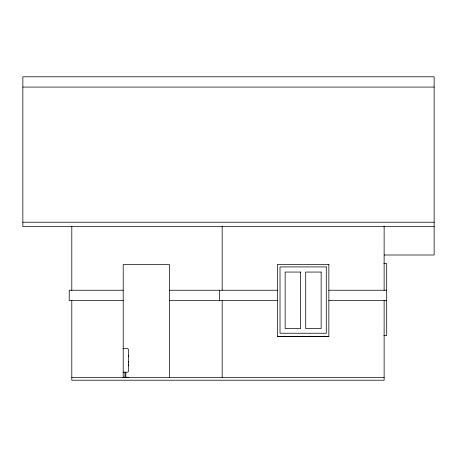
<?xml version="1.0" encoding="UTF-8"?>
<svg xmlns="http://www.w3.org/2000/svg" width="457" height="457" viewBox="0 0 457 457"><rect width="100%" height="100%" fill="white"/><g stroke="black" fill="none" stroke-linecap="round" stroke-linejoin="round"><path stroke-width="0.69" d="M22.85 87.07L434.15 87.07M22.85 222.228L434.15 222.228M434.15 226.678L22.85 226.678L22.85 76.787L434.15 76.787L434.15 254.995L384.166 254.995M383.891 263.575L386.696 263.575L386.696 335.552L383.891 335.552M123.207 290.241L69.224 290.241L69.224 300.523L123.207 300.523M169.478 290.241L277.445 290.241M328.857 290.241L386.696 290.241M169.478 300.523L277.445 300.523M328.857 300.523L386.696 300.523M277.445 336.323L328.857 336.323M122.996 348.463L127.28 348.463L128.514 349.285L128.617 370.85A1.337 1.337 0 0 1 127.28 372.187L122.996 372.187M123.127 377.282L128.617 377.282M71.795 377.642L384.126 377.642M384.126 226.169L384.126 290.241M384.126 300.523L384.126 380.213L71.795 380.213L71.795 300.523M222.176 226.169L222.176 290.241M222.176 300.523L222.176 377.642M219.606 290.241L219.606 300.523M169.478 377.642L169.478 264.534L123.207 264.534L123.207 377.642M125.835 377.282L125.835 372.364L124.967 372.364L124.967 377.282M71.795 226.169L71.795 290.241M128.263 355.415A2.673 2.673 0 0 1 128.617 356.751M128.617 361.378A2.673 2.673 0 0 1 128.263 362.715M128.228 364.817A1.337 1.337 0 0 1 128.617 365.76M328.857 264.346L277.445 264.346L277.445 336.512L328.857 336.512L328.857 264.346M326.287 266.917L280.015 266.917L280.015 333.239L326.287 333.239L326.287 266.917M300.58 272.058L285.157 272.058L285.157 328.612L300.58 328.612L300.58 272.058M321.145 272.058L305.722 272.058L305.722 328.612L321.145 328.612L321.145 272.058"/></g></svg>
